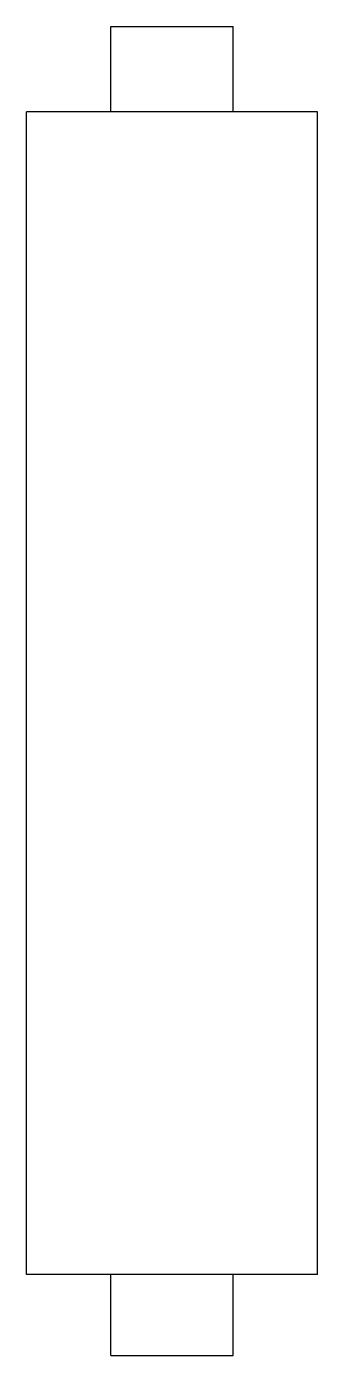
# Model space of a CAD drawing. Header units: metres. Extents: x -14 to 0, y -64 to 0.
import ezdxf

# ---------------------------------------------------------------- set-up
doc = ezdxf.new("R2010")
doc.units = ezdxf.units.M

msp = doc.modelspace()

# ---------------------------------------------------------------- linework, layer by layer
for points in [[(-9.95, -4.1), (-9.95, -4.018), (-9.95, -3.936), (-9.95, -3.854), (-9.95, -3.772), (-9.95, -3.69), (-9.95, -3.608), (-9.95, -3.526), (-9.95, -3.444), (-9.95, -3.362), (-9.95, -3.28), (-9.95, -3.198), (-9.95, -3.116), (-9.95, -3.034), (-9.95, -2.952), (-9.95, -2.87), (-9.95, -2.788), (-9.95, -2.706), (-9.95, -2.624), (-9.95, -2.542), (-9.95, -2.46), (-9.95, -2.378), (-9.95, -2.296), (-9.95, -2.214), (-9.95, -2.132), (-9.95, -2.05), (-9.95, -1.968), (-9.95, -1.886), (-9.95, -1.804), (-9.95, -1.722), (-9.95, -1.64), (-9.95, -1.558), (-9.95, -1.476), (-9.95, -1.394), (-9.95, -1.312), (-9.95, -1.23), (-9.95, -1.148), (-9.95, -1.066), (-9.95, -0.984), (-9.95, -0.902), (-9.95, -0.82), (-9.95, -0.738), (-9.95, -0.656), (-9.95, -0.574), (-9.95, -0.492), (-9.95, -0.41), (-9.95, -0.328), (-9.95, -0.246), (-9.95, -0.164), (-9.95, -0.082), (-9.95, 0)], [(-9.95, 0), (-9.929, 0), (-9.909, 0), (-9.888, 0), (-9.85, 0), (-9.789, 0), (-9.728, 0), (-9.667, 0), (-9.574, 0), (-9.475, 0), (-9.377, 0), (-9.269, 0), (-9.138, 0), (-9.007, 0), (-8.877, 0), (-8.727, 0), (-8.571, 0), (-8.414, 0), (-8.255, 0), (-8.08, 0), (-7.906, 0), (-7.731, 0), (-7.551, 0), (-7.368, 0), (-7.184, 0), (-7, 0), (-6.816, 0), (-6.632, 0), (-6.449, 0), (-6.269, 0), (-6.094, 0), (-5.92, 0), (-5.745, 0), (-5.586, 0), (-5.429, 0), (-5.273, 0), (-5.123, 0), (-4.993, 0), (-4.862, 0), (-4.731, 0), (-4.623, 0), (-4.525, 0), (-4.426, 0), (-4.333, 0), (-4.272, 0), (-4.211, 0), (-4.15, 0), (-4.112, 0), (-4.091, 0), (-4.071, 0), (-4.05, 0)], [(-4.05, -4.1), (-4.05, -4.018), (-4.05, -3.936), (-4.05, -3.854), (-4.05, -3.772), (-4.05, -3.69), (-4.05, -3.608), (-4.05, -3.526), (-4.05, -3.444), (-4.05, -3.362), (-4.05, -3.28), (-4.05, -3.198), (-4.05, -3.116), (-4.05, -3.034), (-4.05, -2.952), (-4.05, -2.87), (-4.05, -2.788), (-4.05, -2.706), (-4.05, -2.624), (-4.05, -2.542), (-4.05, -2.46), (-4.05, -2.378), (-4.05, -2.296), (-4.05, -2.214), (-4.05, -2.132), (-4.05, -2.05), (-4.05, -1.968), (-4.05, -1.886), (-4.05, -1.804), (-4.05, -1.722), (-4.05, -1.64), (-4.05, -1.558), (-4.05, -1.476), (-4.05, -1.394), (-4.05, -1.312), (-4.05, -1.23), (-4.05, -1.148), (-4.05, -1.066), (-4.05, -0.984), (-4.05, -0.902), (-4.05, -0.82), (-4.05, -0.738), (-4.05, -0.656), (-4.05, -0.574), (-4.05, -0.492), (-4.05, -0.41), (-4.05, -0.328), (-4.05, -0.246), (-4.05, -0.164), (-4.05, -0.082), (-4.05, 0)], [(-14, -60.1), (-14, -58.98), (-14, -57.86), (-14, -56.74), (-14, -55.62), (-14, -54.5), (-14, -53.38), (-14, -52.26), (-14, -51.14), (-14, -50.02), (-14, -48.9), (-14, -47.78), (-14, -46.66), (-14, -45.54), (-14, -44.42), (-14, -43.3), (-14, -42.18), (-14, -41.06), (-14, -39.94), (-14, -38.82), (-14, -37.7), (-14, -36.58), (-14, -35.46), (-14, -34.34), (-14, -33.22), (-14, -32.1), (-14, -30.98), (-14, -29.86), (-14, -28.74), (-14, -27.62), (-14, -26.5), (-14, -25.38), (-14, -24.26), (-14, -23.14), (-14, -22.02), (-14, -20.9), (-14, -19.78), (-14, -18.66), (-14, -17.54), (-14, -16.42), (-14, -15.3), (-14, -14.18), (-14, -13.06), (-14, -11.94), (-14, -10.82), (-14, -9.7), (-14, -8.58), (-14, -7.46), (-14, -6.34), (-14, -5.22), (-14, -4.1)], [(0, -4.1), (-0.049, -4.1), (-0.098, -4.1), (-0.147, -4.1), (-0.238, -4.1), (-0.383, -4.1), (-0.528, -4.1), (-0.673, -4.1), (-0.893, -4.1), (-1.127, -4.1), (-1.36, -4.1), (-1.616, -4.1), (-1.926, -4.1), (-2.237, -4.1), (-2.547, -4.1), (-2.901, -4.1), (-3.273, -4.1), (-3.644, -4.1), (-4.022, -4.1), (-4.436, -4.1), (-4.851, -4.1), (-5.265, -4.1), (-5.692, -4.1), (-6.128, -4.1), (-6.564, -4.1), (-7, -4.1), (-7.436, -4.1), (-7.872, -4.1), (-8.308, -4.1), (-8.735, -4.1), (-9.149, -4.1), (-9.564, -4.1), (-9.978, -4.1), (-10.356, -4.1), (-10.727, -4.1), (-11.099, -4.1), (-11.453, -4.1), (-11.763, -4.1), (-12.074, -4.1), (-12.384, -4.1), (-12.64, -4.1), (-12.873, -4.1), (-13.107, -4.1), (-13.327, -4.1), (-13.472, -4.1), (-13.617, -4.1), (-13.762, -4.1), (-13.853, -4.1), (-13.902, -4.1), (-13.951, -4.1), (-14, -4.1)], [(0, -60.1), (0, -58.98), (0, -57.86), (0, -56.74), (0, -55.62), (0, -54.5), (0, -53.38), (0, -52.26), (0, -51.14), (0, -50.02), (0, -48.9), (0, -47.78), (0, -46.66), (0, -45.54), (0, -44.42), (0, -43.3), (0, -42.18), (0, -41.06), (0, -39.94), (0, -38.82), (0, -37.7), (0, -36.58), (0, -35.46), (0, -34.34), (0, -33.22), (0, -32.1), (0, -30.98), (0, -29.86), (0, -28.74), (0, -27.62), (0, -26.5), (0, -25.38), (0, -24.26), (0, -23.14), (0, -22.02), (0, -20.9), (0, -19.78), (0, -18.66), (0, -17.54), (0, -16.42), (0, -15.3), (0, -14.18), (0, -13.06), (0, -11.94), (0, -10.82), (0, -9.7), (0, -8.58), (0, -7.46), (0, -6.34), (0, -5.22), (0, -4.1)], [(0, -60.1), (-0.049, -60.1), (-0.098, -60.1), (-0.147, -60.1), (-0.238, -60.1), (-0.383, -60.1), (-0.528, -60.1), (-0.673, -60.1), (-0.893, -60.1), (-1.127, -60.1), (-1.36, -60.1), (-1.616, -60.1), (-1.926, -60.1), (-2.237, -60.1), (-2.547, -60.1), (-2.901, -60.1), (-3.273, -60.1), (-3.644, -60.1), (-4.022, -60.1), (-4.436, -60.1), (-4.851, -60.1), (-5.265, -60.1), (-5.692, -60.1), (-6.128, -60.1), (-6.564, -60.1), (-7, -60.1), (-7.436, -60.1), (-7.872, -60.1), (-8.308, -60.1), (-8.735, -60.1), (-9.149, -60.1), (-9.564, -60.1), (-9.978, -60.1), (-10.356, -60.1), (-10.727, -60.1), (-11.099, -60.1), (-11.453, -60.1), (-11.763, -60.1), (-12.074, -60.1), (-12.384, -60.1), (-12.64, -60.1), (-12.873, -60.1), (-13.107, -60.1), (-13.327, -60.1), (-13.472, -60.1), (-13.617, -60.1), (-13.762, -60.1), (-13.853, -60.1), (-13.902, -60.1), (-13.951, -60.1), (-14, -60.1)], [(-9.95, -64), (-9.95, -63.922), (-9.95, -63.844), (-9.95, -63.766), (-9.95, -63.688), (-9.95, -63.61), (-9.95, -63.532), (-9.95, -63.454), (-9.95, -63.376), (-9.95, -63.298), (-9.95, -63.22), (-9.95, -63.142), (-9.95, -63.064), (-9.95, -62.986), (-9.95, -62.908), (-9.95, -62.83), (-9.95, -62.752), (-9.95, -62.674), (-9.95, -62.596), (-9.95, -62.518), (-9.95, -62.44), (-9.95, -62.362), (-9.95, -62.284), (-9.95, -62.206), (-9.95, -62.128), (-9.95, -62.05), (-9.95, -61.972), (-9.95, -61.894), (-9.95, -61.816), (-9.95, -61.738), (-9.95, -61.66), (-9.95, -61.582), (-9.95, -61.504), (-9.95, -61.426), (-9.95, -61.348), (-9.95, -61.27), (-9.95, -61.192), (-9.95, -61.114), (-9.95, -61.036), (-9.95, -60.958), (-9.95, -60.88), (-9.95, -60.802), (-9.95, -60.724), (-9.95, -60.646), (-9.95, -60.568), (-9.95, -60.49), (-9.95, -60.412), (-9.95, -60.334), (-9.95, -60.256), (-9.95, -60.178), (-9.95, -60.1)], [(-4.05, -64), (-4.05, -63.922), (-4.05, -63.844), (-4.05, -63.766), (-4.05, -63.688), (-4.05, -63.61), (-4.05, -63.532), (-4.05, -63.454), (-4.05, -63.376), (-4.05, -63.298), (-4.05, -63.22), (-4.05, -63.142), (-4.05, -63.064), (-4.05, -62.986), (-4.05, -62.908), (-4.05, -62.83), (-4.05, -62.752), (-4.05, -62.674), (-4.05, -62.596), (-4.05, -62.518), (-4.05, -62.44), (-4.05, -62.362), (-4.05, -62.284), (-4.05, -62.206), (-4.05, -62.128), (-4.05, -62.05), (-4.05, -61.972), (-4.05, -61.894), (-4.05, -61.816), (-4.05, -61.738), (-4.05, -61.66), (-4.05, -61.582), (-4.05, -61.504), (-4.05, -61.426), (-4.05, -61.348), (-4.05, -61.27), (-4.05, -61.192), (-4.05, -61.114), (-4.05, -61.036), (-4.05, -60.958), (-4.05, -60.88), (-4.05, -60.802), (-4.05, -60.724), (-4.05, -60.646), (-4.05, -60.568), (-4.05, -60.49), (-4.05, -60.412), (-4.05, -60.334), (-4.05, -60.256), (-4.05, -60.178), (-4.05, -60.1)], [(-9.95, -64), (-9.929, -64), (-9.909, -64), (-9.888, -64), (-9.85, -64), (-9.789, -64), (-9.728, -64), (-9.667, -64), (-9.574, -64), (-9.475, -64), (-9.377, -64), (-9.269, -64), (-9.138, -64), (-9.007, -64), (-8.877, -64), (-8.727, -64), (-8.571, -64), (-8.414, -64), (-8.255, -64), (-8.08, -64), (-7.906, -64), (-7.731, -64), (-7.551, -64), (-7.368, -64), (-7.184, -64), (-7, -64), (-6.816, -64), (-6.632, -64), (-6.449, -64), (-6.269, -64), (-6.094, -64), (-5.92, -64), (-5.745, -64), (-5.586, -64), (-5.429, -64), (-5.273, -64), (-5.123, -64), (-4.993, -64), (-4.862, -64), (-4.731, -64), (-4.623, -64), (-4.525, -64), (-4.426, -64), (-4.333, -64), (-4.272, -64), (-4.211, -64), (-4.15, -64), (-4.112, -64), (-4.091, -64), (-4.071, -64), (-4.05, -64)]]:
    msp.add_lwpolyline(points)

doc.saveas('drawing.dxf')
